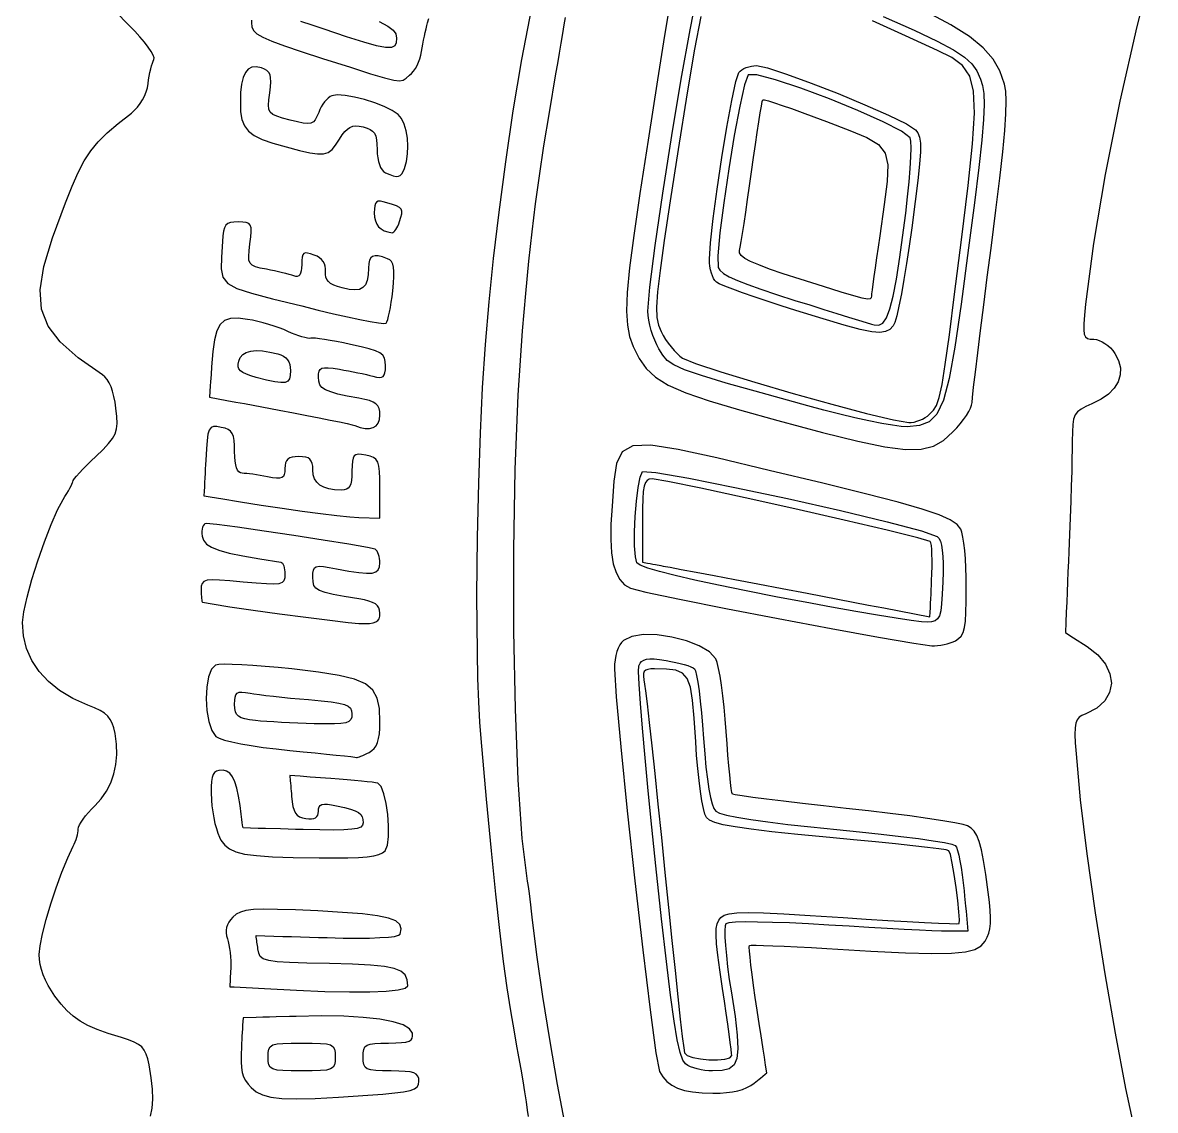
# Model space of a CAD drawing. Extents: x 0.3 to 13.7, y 0.1 to 13.4.
# Drawn here: x 0.256 to 2.509, y 5.711 to 7.874 of the extents above; entities that cross this region are included whole.
import ezdxf

# ---------------------------------------------------------------- set-up
doc = ezdxf.new("R2010")
doc.units = 0
doc.layers.get('0').update_dxf_attribs({"linetype": 'CONTINUOUS'})

msp = doc.modelspace()

# ---------------------------------------------------------------- linework, layer by layer
at = {"color": 0}
for points in [[(2.50939, 8.0115), (2.47276, 7.86664), (2.43907, 7.71799), (2.40978, 7.57194), (2.3865, 7.43506), (2.37076, 7.31392), (2.3686, 7.2921), (2.36735, 7.27539), (2.36708, 7.26313), (2.36806, 7.25456), (2.37039, 7.24914), (2.37424, 7.2461), (2.37978, 7.24474), (2.3871, 7.24447), (2.39219, 7.24388), (2.39768, 7.24224), (2.40338, 7.23964), (2.40913, 7.23617), (2.41476, 7.23199), (2.42008, 7.22721), (2.42492, 7.2219), (2.4291, 7.21625), (2.43642, 7.20187), (2.43978, 7.18761), (2.43935, 7.17356), (2.43511, 7.16004), (2.42731, 7.14725), (2.41601, 7.13547), (2.40132, 7.12494), (2.38331, 7.11594), (2.37093, 7.11057), (2.36149, 7.10563), (2.3546, 7.10032), (2.34983, 7.09386), (2.34685, 7.08556), (2.34517, 7.07454), (2.34446, 7.06011), (2.34424, 7.04156), (2.34403, 7.02653), (2.34358, 7.00624), (2.34293, 6.98139), (2.34212, 6.95307), (2.3411, 6.92215), (2.3399, 6.88938), (2.33865, 6.85579), (2.33729, 6.82221), (2.33643, 6.80203), (2.33561, 6.78196), (2.33475, 6.76183), (2.33393, 6.74164), (2.33306, 6.72151), (2.33225, 6.70133), (2.33137, 6.68126), (2.33057, 6.66108), (2.34131, 6.65414), (2.34674, 6.65067), (2.37358, 6.63331), (2.39507, 6.61649), (2.41021, 6.59814), (2.41917, 6.5791), (2.42188, 6.56011), (2.4184, 6.54189), (2.40875, 6.52522), (2.3929, 6.51085), (2.37088, 6.49951), (2.36344, 6.49631), (2.35775, 6.49257), (2.35368, 6.48763), (2.35101, 6.48074), (2.34967, 6.47131), (2.34944, 6.4585), (2.3501, 6.44168), (2.35157, 6.42008), (2.36008, 6.3284), (2.37315, 6.22076), (2.38971, 6.1034), (2.40869, 5.98242), (2.42919, 5.86393), (2.45014, 5.75418), (2.47054, 5.65913)], [(1.54351, 7.91163), (1.53282, 7.84885), (1.51882, 7.76025), (1.50022, 7.64057), (1.48394, 7.53467), (1.47179, 7.45101), (1.46343, 7.38629), (1.45865, 7.33718), (1.45725, 7.30029), (1.45899, 7.2724), (1.46354, 7.25017), (1.47081, 7.23019), (1.48242, 7.20617), (1.49642, 7.18608), (1.51497, 7.16878), (1.54047, 7.15315), (1.57525, 7.13786), (1.62164, 7.12185), (1.68186, 7.10385), (1.75831, 7.08268), (1.84722, 7.05897), (1.91726, 7.04161), (1.97146, 7.03049), (2.01264, 7.02522), (2.04378, 7.02576), (2.06787, 7.0319), (2.08789, 7.04335), (2.10667, 7.06), (2.10667, 7.06), (2.11426, 7.06803), (2.12136, 7.07633), (2.12782, 7.08464), (2.13346, 7.09272), (2.13813, 7.10042), (2.14165, 7.10736), (2.14393, 7.11339), (2.14481, 7.11838), (2.14561, 7.12836), (2.14789, 7.14899), (2.15142, 7.17899), (2.15603, 7.21712), (2.16162, 7.2621), (2.16803, 7.31272), (2.17507, 7.36768), (2.18261, 7.42567), (2.19228, 7.50131), (2.19997, 7.56472), (2.20578, 7.61714), (2.20975, 7.65956), (2.21197, 7.69308), (2.21257, 7.71892), (2.21164, 7.73813), (2.20921, 7.75168), (2.19997, 7.7781), (2.18647, 7.80186), (2.16699, 7.82417), (2.13971, 7.84646), (2.10271, 7.86996), (2.05419, 7.896)], [(1.96783, 7.8865), (2.02962, 7.85906), (2.07536, 7.83751), (2.10786, 7.82032), (2.12993, 7.80572), (2.14438, 7.79215), (2.15397, 7.7781), (2.16157, 7.76178), (2.16585, 7.74897), (2.16846, 7.73307), (2.16917, 7.71143), (2.16775, 7.68153), (2.16417, 7.64068), (2.1581, 7.58632), (2.14942, 7.51585), (2.13797, 7.42649), (2.1231, 7.31451), (2.11057, 7.229), (2.09924, 7.16644), (2.08772, 7.12315), (2.07482, 7.09543), (2.05935, 7.07997), (2.03999, 7.07281), (2.01557, 7.07053), (2.00369, 7.07107), (1.9866, 7.07324), (1.965, 7.07688), (1.93972, 7.08192), (1.91162, 7.08811), (1.88146, 7.09521), (1.8501, 7.10319), (1.81825, 7.11176), (1.81825, 7.11176), (1.72515, 7.13769), (1.65576, 7.15733), (1.60622, 7.17225), (1.57264, 7.18371), (1.55132, 7.19325), (1.53831, 7.20247), (1.52974, 7.21268), (1.52181, 7.22547), (1.51747, 7.2334), (1.5134, 7.2424), (1.50965, 7.25201), (1.50646, 7.2621), (1.50375, 7.27219), (1.50174, 7.28212), (1.50043, 7.2915), (1.5, 7.30003), (1.50385, 7.34831), (1.51443, 7.43083), (1.52963, 7.53526), (1.54758, 7.64979), (1.56629, 7.76204), (1.58382, 7.85992), (1.59819, 7.93147)], [(0.510092, 5.69906), (0.513564, 5.715), (0.514974, 5.73269), (0.514378, 5.75261), (0.511828, 5.77522), (0.507379, 5.80106), (0.504775, 5.81299), (0.501736, 5.8226), (0.497939, 5.83035), (0.492947, 5.83658), (0.486274, 5.84185), (0.477647, 5.8464), (0.466525, 5.85064), (0.452582, 5.85514), (0.426269, 5.86333), (0.404243, 5.87131), (0.385796, 5.87935), (0.370171, 5.88797), (0.356554, 5.89763), (0.344239, 5.90886), (0.332411, 5.9221), (0.320367, 5.93778), (0.313097, 5.9484), (0.306749, 5.9591), (0.301324, 5.96967), (0.296875, 5.98019), (0.293403, 5.99061), (0.290907, 6.00092), (0.289387, 6.0109), (0.2889, 6.02078), (0.290636, 6.03787), (0.295518, 6.06153), (0.302897, 6.0899), (0.312229, 6.1211), (0.322862, 6.15321), (0.334201, 6.18431), (0.345703, 6.21257), (0.356663, 6.236), (0.358669, 6.24013), (0.360568, 6.24463), (0.36225, 6.24929), (0.363715, 6.25396), (0.364963, 6.25846), (0.365886, 6.26269), (0.366482, 6.26665), (0.366644, 6.27001), (0.36735, 6.2736), (0.369303, 6.27826), (0.372342, 6.28369), (0.376411, 6.28976), (0.381347, 6.29622), (0.38699, 6.30306), (0.393175, 6.30985), (0.399849, 6.31651), (0.412543, 6.3304), (0.423122, 6.34571), (0.431478, 6.36219), (0.437662, 6.37989), (0.441624, 6.39865), (0.443306, 6.41835), (0.442708, 6.43896), (0.439779, 6.46035), (0.437338, 6.47136), (0.434353, 6.48053), (0.430447, 6.48817), (0.425293, 6.49474), (0.418565, 6.50049), (0.409939, 6.50586), (0.399143, 6.51107), (0.385742, 6.51654), (0.355794, 6.53), (0.32959, 6.54568), (0.307237, 6.56358), (0.288738, 6.58356), (0.274306, 6.60536), (0.263997, 6.62896), (0.257867, 6.65424), (0.256022, 6.68104), (0.258518, 6.70215), (0.265028, 6.73144), (0.274576, 6.76628), (0.286242, 6.80376), (0.299208, 6.84125), (0.312446, 6.87587), (0.325142, 6.90483), (0.336317, 6.92546), (0.340169, 6.93147), (0.343804, 6.93733), (0.34706, 6.94293), (0.349881, 6.94803), (0.352268, 6.95258), (0.354058, 6.95638), (0.355143, 6.95931), (0.355578, 6.96115), (0.3565, 6.96338), (0.359158, 6.96712), (0.363444, 6.97217), (0.369032, 6.97851), (0.375868, 6.98579), (0.383626, 6.99382), (0.392253, 7.00228), (0.401476, 7.01129), (0.416015, 7.02533), (0.427029, 7.03683), (0.434896, 7.04682), (0.44005, 7.05621), (0.442871, 7.06592), (0.443793, 7.0771), (0.443197, 7.0906), (0.441515, 7.10736), (0.439833, 7.11957), (0.437608, 7.13069), (0.43495, 7.14085), (0.431803, 7.14979), (0.428222, 7.15761), (0.424208, 7.16417), (0.419814, 7.16949), (0.415039, 7.1735), (0.366754, 7.20762), (0.330783, 7.23899), (0.306478, 7.27035), (0.293349, 7.3041), (0.290799, 7.34293), (0.298286, 7.38943), (0.315267, 7.44635), (0.341092, 7.51611), (0.354383, 7.5491), (0.36659, 7.57633), (0.378689, 7.59918), (0.391656, 7.61897), (0.406575, 7.63704), (0.424317, 7.65474), (0.44591, 7.67344), (0.472385, 7.69439), (0.478787, 7.69997), (0.484646, 7.70622), (0.489908, 7.71311), (0.494575, 7.72043), (0.498535, 7.72831), (0.501736, 7.73643), (0.504124, 7.74468), (0.505588, 7.75304), (0.506674, 7.76058), (0.507921, 7.76807), (0.509332, 7.77533), (0.510851, 7.78212), (0.512478, 7.78825), (0.514106, 7.79357), (0.515679, 7.79779), (0.517199, 7.80083), (0.517469, 7.80431), (0.515463, 7.80974), (0.511447, 7.81689), (0.505643, 7.82547), (0.498156, 7.83524), (0.489204, 7.84586), (0.479058, 7.85704), (0.467882, 7.86854), (0.440375, 7.89729)], [(1.26807, 7.90369), (1.24859, 7.80083), (1.23134, 7.69868), (1.21631, 7.59706), (1.20313, 7.49701), (1.19217, 7.40528), (1.18327, 7.31868), (1.17605, 7.23394), (1.17041, 7.14789), (1.16602, 7.0574), (1.16271, 6.95915), (1.16016, 6.85004), (1.15934, 6.79254), (1.15907, 6.73443), (1.15929, 6.67697), (1.15999, 6.62169), (1.16119, 6.56993), (1.16276, 6.52311), (1.16482, 6.48269), (1.16721, 6.45003), (1.17839, 6.32937), (1.18821, 6.22706), (1.19689, 6.14074), (1.20481, 6.06808), (1.21218, 6.00672), (1.21924, 5.95421), (1.22629, 5.90836), (1.23362, 5.86664), (1.23812, 5.84218), (1.24251, 5.81728), (1.2468, 5.79269), (1.25076, 5.76904), (1.25434, 5.74707), (1.25738, 5.7276), (1.25977, 5.7111), (1.26145, 5.69835)], [(0.711426, 7.87935), (0.7111, 7.87418), (0.711968, 7.8661), (0.715278, 7.85894), (0.722222, 7.85215), (0.733996, 7.84517), (0.751736, 7.83729), (0.776693, 7.82807), (0.80995, 7.81689), (0.852756, 7.80306), (0.90804, 7.78538), (0.948242, 7.77251), (0.976129, 7.76417), (0.994358, 7.7596), (1.00575, 7.7584), (1.01297, 7.75999), (1.01877, 7.76383), (1.02582, 7.76947), (1.02582, 7.76947), (1.02973, 7.77294), (1.03358, 7.7775), (1.03727, 7.78293), (1.04069, 7.78907), (1.04373, 7.79562), (1.04633, 7.80257), (1.04834, 7.80974), (1.04975, 7.81668), (1.05089, 7.82389), (1.05219, 7.83149), (1.05371, 7.83936), (1.05528, 7.84717), (1.05691, 7.85471), (1.05854, 7.86193), (1.06011, 7.86828), (1.06163, 7.87375), (1.06407, 7.88238)], [(0.965494, 7.87642), (0.982476, 7.8674), (0.993056, 7.85943), (0.998481, 7.85167), (1, 7.84364), (0.999295, 7.83431), (0.996257, 7.8279), (0.989529, 7.8246), (0.977919, 7.82471), (0.960015, 7.82824), (0.934517, 7.83535), (0.900174, 7.84631), (0.855578, 7.86106), (0.832086, 7.86893), (0.809571, 7.87625)], [(1.33735, 5.67204), (1.32026, 5.7621), (1.30452, 5.85151), (1.29069, 5.93701), (1.27941, 6.01535), (1.27116, 6.08328), (1.26986, 6.09506), (1.2685, 6.10704), (1.26704, 6.11914), (1.26557, 6.13069), (1.26411, 6.14165), (1.2627, 6.15153), (1.26145, 6.16), (1.26031, 6.16661), (1.24978, 6.25108), (1.2417, 6.368), (1.23622, 6.50857), (1.2334, 6.66407), (1.23329, 6.82574), (1.23595, 6.98508), (1.24154, 7.13303), (1.25011, 7.26113), (1.25678, 7.33535), (1.26307, 7.40001), (1.26942, 7.45839), (1.27626, 7.51383), (1.28396, 7.56967), (1.29308, 7.62913), (1.30393, 7.69553), (1.317, 7.77225), (1.32058, 7.79303), (1.32411, 7.81364), (1.32753, 7.83376), (1.33068, 7.85265), (1.3335, 7.86985), (1.33594, 7.88471)], [(1.60547, 7.88629), (1.59289, 7.82161), (1.57807, 7.73469), (1.56017, 7.62224), (1.54422, 7.51981), (1.53222, 7.44069), (1.52399, 7.38135), (1.51904, 7.33849), (1.51714, 7.30832), (1.5179, 7.28743), (1.52106, 7.2724), (1.52626, 7.2596), (1.53028, 7.25201), (1.535, 7.24414), (1.54025, 7.23649), (1.54596, 7.22911), (1.55186, 7.22217), (1.55778, 7.21604), (1.56353, 7.21083), (1.56901, 7.20676), (1.5944, 7.19624), (1.64492, 7.17953), (1.71235, 7.15896), (1.78863, 7.13683), (1.8655, 7.1154), (1.93494, 7.09706), (1.98872, 7.0841), (2.01867, 7.07883), (2.02387, 7.07894), (2.0294, 7.07981), (2.03515, 7.08122), (2.04085, 7.08322), (2.04644, 7.08561), (2.0516, 7.08849), (2.05632, 7.09174), (2.06028, 7.09526), (2.06028, 7.09526), (2.06787, 7.10325), (2.074, 7.11296), (2.07943, 7.12864), (2.08501, 7.1544), (2.09147, 7.1945), (2.09956, 7.25304), (2.11003, 7.33431), (2.12364, 7.44239), (2.13693, 7.55046), (2.14572, 7.63297), (2.14958, 7.69401), (2.14789, 7.73768), (2.14025, 7.7679), (2.12603, 7.7889), (2.10476, 7.80464), (2.07601, 7.81912), (2.01264, 7.84819), (1.94661, 7.87765)]]:
    msp.add_lwpolyline(points, dxfattribs=at)
for points in [[(1.01546, 7.58425), (1.01953, 7.59804), (1.02176, 7.61313), (1.02235, 7.62885), (1.02132, 7.64442), (1.01877, 7.65924), (1.01476, 7.67242), (1.00939, 7.68354), (1.00277, 7.69174), (0.991211, 7.69971), (0.975261, 7.70757), (0.956381, 7.7149), (0.936089, 7.72131), (0.915907, 7.72624), (0.897353, 7.72949), (0.881836, 7.73047), (0.870876, 7.72885), (0.867512, 7.72706), (0.863986, 7.72433), (0.860406, 7.72081), (0.856825, 7.71664), (0.853353, 7.71192), (0.850151, 7.70676), (0.847331, 7.70133), (0.844943, 7.69575), (0.841525, 7.68728), (0.838162, 7.68104), (0.83431, 7.67676), (0.829428, 7.67437), (0.822917, 7.67367), (0.81429, 7.67458), (0.802951, 7.67686), (0.788303, 7.6805), (0.773167, 7.6844), (0.761882, 7.68793), (0.753851, 7.69168), (0.748699, 7.69624), (0.745985, 7.70215), (0.745226, 7.71013), (0.745931, 7.72076), (0.747667, 7.73465), (0.749078, 7.74669), (0.749675, 7.75651), (0.749403, 7.76432), (0.748101, 7.77046), (0.745714, 7.77522), (0.742079, 7.77886), (0.737196, 7.78174), (0.730849, 7.78407), (0.720649, 7.78624), (0.711968, 7.78543), (0.704807, 7.78168), (0.699056, 7.77485), (0.694661, 7.76497), (0.691569, 7.75168), (0.689725, 7.73525), (0.689074, 7.71522), (0.689671, 7.69656), (0.692165, 7.68126), (0.697103, 7.66872), (0.705078, 7.65842), (0.716743, 7.64968), (0.732693, 7.64193), (0.753526, 7.6346), (0.779949, 7.62711), (0.806478, 7.62017), (0.82704, 7.6155), (0.842774, 7.61317), (0.85471, 7.61333), (0.863932, 7.61615), (0.871528, 7.62185), (0.878635, 7.63053), (0.886285, 7.64231), (0.891818, 7.65076), (0.897026, 7.65739), (0.902072, 7.66249), (0.907226, 7.66596), (0.912761, 7.66803), (0.918782, 7.66878), (0.925564, 7.66835), (0.933322, 7.66683), (0.941135, 7.66461), (0.947374, 7.66189), (0.952203, 7.65847), (0.955837, 7.65414), (0.958387, 7.64849), (0.960015, 7.64139), (0.960883, 7.6326), (0.9611, 7.62175), (0.961426, 7.61322), (0.962294, 7.60531), (0.963704, 7.59814), (0.965657, 7.59174), (0.968045, 7.58615), (0.970921, 7.58165), (0.974175, 7.57807), (0.977756, 7.57574), (0.986436, 7.57206), (0.993435, 7.56956), (0.999024, 7.56836), (1.00347, 7.56858), (1.00711, 7.57021), (1.01009, 7.57329), (1.0128, 7.57796), (1.01546, 7.58425)], [(1.79443, 7.30176), (1.76514, 7.31104), (1.73725, 7.32015), (1.71143, 7.32883), (1.68838, 7.33686), (1.66862, 7.34407), (1.65289, 7.3501), (1.64187, 7.35488), (1.63613, 7.35807), (1.63331, 7.36106), (1.63069, 7.36513), (1.62836, 7.37028), (1.62631, 7.37614), (1.62463, 7.38271), (1.62332, 7.38965), (1.6225, 7.39675), (1.62224, 7.40386), (1.62424, 7.43608), (1.62972, 7.4846), (1.63769, 7.54324), (1.64714, 7.60596), (1.65713, 7.66661), (1.66667, 7.71907), (1.67486, 7.75726), (1.68072, 7.77501), (1.68338, 7.77783), (1.68685, 7.78043), (1.69097, 7.78276), (1.69558, 7.78483), (1.70053, 7.78651), (1.70568, 7.78782), (1.71089, 7.78863), (1.71599, 7.7889), (1.73774, 7.78429), (1.77572, 7.77192), (1.82437, 7.75401), (1.8781, 7.73301), (1.93132, 7.71089), (1.97851, 7.69006), (2.01417, 7.67275), (2.03256, 7.66114), (2.03717, 7.65506), (2.04031, 7.64671), (2.04189, 7.63444), (2.04189, 7.61697), (2.04021, 7.59283), (2.03689, 7.56054), (2.03174, 7.51867), (2.02485, 7.46576), (2.01975, 7.42953), (2.01454, 7.39507), (2.00928, 7.36317), (2.00412, 7.33475), (1.99929, 7.31054), (1.9949, 7.29135), (1.99104, 7.27794), (1.98796, 7.27115), (1.98107, 7.26411), (1.97287, 7.2596), (1.96149, 7.25786), (1.94521, 7.25933), (1.92215, 7.26411), (1.89051, 7.27263), (1.84858, 7.28504), (1.79443, 7.30176)], [(2.00868, 7.46115), (2.01297, 7.49533), (2.0166, 7.52772), (2.01947, 7.55772), (2.02165, 7.58442), (2.02294, 7.60721), (2.02344, 7.62537), (2.023, 7.63824), (2.0216, 7.64512), (2.00461, 7.65826), (1.96783, 7.67719), (1.91769, 7.69949), (1.86094, 7.72244), (1.80414, 7.7436), (1.7539, 7.76036), (1.71674, 7.77018), (1.69933, 7.77046), (1.69222, 7.75087), (1.68261, 7.70806), (1.67176, 7.64968), (1.66075, 7.58317), (1.65087, 7.51611), (1.64324, 7.45611), (1.639, 7.41064), (1.63938, 7.38732), (1.64296, 7.38167), (1.65033, 7.37549), (1.66183, 7.36888), (1.67785, 7.36143), (1.69857, 7.35314), (1.72433, 7.34386), (1.75553, 7.3335), (1.79232, 7.32183), (1.822, 7.31267), (1.8501, 7.30393), (1.87603, 7.2959), (1.89908, 7.28868), (1.91868, 7.28267), (1.93414, 7.27783), (1.94476, 7.27453), (1.94997, 7.27289), (1.9591, 7.27214), (1.96718, 7.27669), (1.97444, 7.28728), (1.98128, 7.30485), (1.98785, 7.33018), (1.99442, 7.3641), (2.00131, 7.4075), (2.00868, 7.46115)], [(1.80263, 7.36399), (1.76915, 7.37483), (1.74192, 7.38417), (1.72043, 7.39219), (1.70426, 7.39919), (1.69288, 7.40533), (1.68571, 7.41086), (1.68235, 7.41618), (1.68229, 7.42128), (1.68365, 7.42763), (1.68565, 7.43913), (1.68826, 7.45497), (1.69125, 7.4745), (1.69467, 7.49729), (1.69829, 7.52246), (1.70215, 7.54953), (1.70606, 7.57781), (1.7099, 7.60579), (1.71365, 7.63206), (1.71718, 7.65603), (1.72043, 7.67703), (1.72331, 7.69467), (1.72564, 7.70822), (1.72743, 7.71707), (1.72857, 7.72076), (1.73178, 7.7206), (1.73964, 7.71858), (1.75162, 7.7149), (1.76719, 7.70969), (1.78581, 7.70324), (1.80701, 7.69553), (1.83024, 7.6869), (1.85499, 7.67751), (1.90153, 7.65989), (1.93544, 7.64578), (1.95833, 7.63189), (1.97168, 7.6149), (1.97711, 7.59153), (1.97607, 7.55843), (1.97021, 7.51243), (1.96099, 7.45003), (1.95774, 7.42751), (1.95469, 7.40619), (1.95193, 7.3865), (1.94954, 7.36908), (1.94754, 7.35428), (1.94601, 7.3425), (1.94504, 7.33447), (1.94467, 7.33057), (1.94428, 7.32687), (1.94217, 7.32471), (1.93679, 7.32433), (1.92643, 7.32622), (1.90944, 7.33078), (1.88428, 7.33832), (1.84918, 7.34928), (1.80263, 7.36399)], [(1.00581, 7.47857), (1.00852, 7.48747), (1.01009, 7.49419), (1.01031, 7.4994), (1.00884, 7.50342), (1.00543, 7.50672), (0.999729, 7.50965), (0.991536, 7.51258), (0.980578, 7.51606), (0.973361, 7.51807), (0.967665, 7.51899), (0.963271, 7.51882), (0.960069, 7.51731), (0.957844, 7.51443), (0.956489, 7.5101), (0.955783, 7.50396), (0.955567, 7.49615), (0.956054, 7.48753), (0.957682, 7.48004), (0.96034, 7.47358), (0.964139, 7.46815), (0.969075, 7.46382), (0.975151, 7.46039), (0.982422, 7.45796), (0.99094, 7.45643), (0.992567, 7.45676), (0.994467, 7.45796), (0.996419, 7.4599), (0.998426, 7.46263), (1.00043, 7.46593), (1.00239, 7.46972), (1.00418, 7.47401), (1.00581, 7.47857)], [(0.99235, 7.34076), (0.993924, 7.35628), (0.994738, 7.36908), (0.994738, 7.3795), (0.993978, 7.38769), (0.99235, 7.39404), (0.9898, 7.39887), (0.986274, 7.40229), (0.981771, 7.40462), (0.971789, 7.4081), (0.963596, 7.4101), (0.957086, 7.41054), (0.952094, 7.40924), (0.948514, 7.40619), (0.946072, 7.40147), (0.944715, 7.39481), (0.944282, 7.38613), (0.943576, 7.37229), (0.941569, 7.36128), (0.938043, 7.35292), (0.932889, 7.34711), (0.925836, 7.34369), (0.916775, 7.3425), (0.90549, 7.34358), (0.891818, 7.34657), (0.882488, 7.34933), (0.874783, 7.35226), (0.868761, 7.35547), (0.86415, 7.35906), (0.860949, 7.36307), (0.85905, 7.36774), (0.858236, 7.3731), (0.858507, 7.37929), (0.858724, 7.38476), (0.858018, 7.38992), (0.8565, 7.39458), (0.854113, 7.39899), (0.850857, 7.40289), (0.846789, 7.40636), (0.841851, 7.4094), (0.8361, 7.41194), (0.828722, 7.41461), (0.822971, 7.41601), (0.818576, 7.41624), (0.815375, 7.41499), (0.81326, 7.41217), (0.811957, 7.40767), (0.811307, 7.40126), (0.811089, 7.39285), (0.810872, 7.3859), (0.810221, 7.38026), (0.809028, 7.37576), (0.8074, 7.37244), (0.805176, 7.37028), (0.802463, 7.36919), (0.799154, 7.36931), (0.795247, 7.37033), (0.791233, 7.37181), (0.786025, 7.37332), (0.779785, 7.37506), (0.772732, 7.37685), (0.765082, 7.37864), (0.757053, 7.38043), (0.748915, 7.38217), (0.740886, 7.38374), (0.728461, 7.38618), (0.719185, 7.38867), (0.712565, 7.39171), (0.708387, 7.39578), (0.706164, 7.40158), (0.705675, 7.40961), (0.706435, 7.42036), (0.708225, 7.43435), (0.709907, 7.44797), (0.710775, 7.45844), (0.710504, 7.4661), (0.708931, 7.47146), (0.705783, 7.47487), (0.700846, 7.47678), (0.693956, 7.4776), (0.684787, 7.47781), (0.676161, 7.47754), (0.669325, 7.47651), (0.664117, 7.47444), (0.660211, 7.47114), (0.657443, 7.46619), (0.655599, 7.45936), (0.654351, 7.45036), (0.653592, 7.43892), (0.651693, 7.40776), (0.651204, 7.38476), (0.654568, 7.36811), (0.664063, 7.35568), (0.682129, 7.34565), (0.711046, 7.33604), (0.753256, 7.32503), (0.811089, 7.3106), (0.843642, 7.30251), (0.874186, 7.29531), (0.902235, 7.28901), (0.926921, 7.28381), (0.947646, 7.27983), (0.963704, 7.27718), (0.974447, 7.2761), (0.979113, 7.27658), (0.980632, 7.27914), (0.982314, 7.28375), (0.98405, 7.29021), (0.98584, 7.29824), (0.987631, 7.30757), (0.989367, 7.31793), (0.99094, 7.3291), (0.99235, 7.34076)], [(0.966689, 7.09321), (0.966308, 7.10075), (0.965007, 7.10693), (0.962565, 7.11199), (0.958768, 7.11615), (0.953342, 7.11951), (0.946072, 7.12235), (0.936686, 7.12483), (0.925022, 7.12717), (0.901476, 7.13151), (0.882921, 7.13553), (0.868815, 7.13954), (0.858507, 7.14372), (0.851508, 7.14849), (0.847222, 7.15403), (0.845053, 7.16075), (0.844456, 7.16883), (0.844726, 7.17563), (0.845757, 7.18078), (0.847874, 7.18446), (0.851454, 7.18674), (0.856717, 7.18782), (0.86404, 7.18778), (0.873699, 7.18668), (0.886122, 7.18479), (0.894965, 7.18321), (0.904243, 7.18153), (0.913629, 7.17974), (0.922906, 7.17785), (0.931694, 7.176), (0.939779, 7.1741), (0.946886, 7.17242), (0.9528, 7.17096), (0.959907, 7.16922), (0.965549, 7.16851), (0.969943, 7.16883), (0.973144, 7.17042), (0.975424, 7.17339), (0.976833, 7.17785), (0.977593, 7.18386), (0.977756, 7.19168), (0.977376, 7.20003), (0.975694, 7.20688), (0.972276, 7.21246), (0.966471, 7.21718), (0.957736, 7.22136), (0.945529, 7.22537), (0.929254, 7.22954), (0.908311, 7.23426), (0.894206, 7.23719), (0.880588, 7.2399), (0.867893, 7.24219), (0.856392, 7.24403), (0.846408, 7.24544), (0.838325, 7.24631), (0.832411, 7.24664), (0.828993, 7.24636), (0.826281, 7.24615), (0.822374, 7.24647), (0.817437, 7.24761), (0.811632, 7.24918), (0.805231, 7.25131), (0.798286, 7.2539), (0.791124, 7.25683), (0.783854, 7.26014), (0.775825, 7.26367), (0.766547, 7.26719), (0.756401, 7.27072), (0.745606, 7.27408), (0.734538, 7.27718), (0.723579, 7.28), (0.712999, 7.28233), (0.703125, 7.28407), (0.684462, 7.28629), (0.669542, 7.28569), (0.657878, 7.28174), (0.648926, 7.27371), (0.642361, 7.26124), (0.637587, 7.24343), (0.634224, 7.21978), (0.631728, 7.18967), (0.630751, 7.17458), (0.630262, 7.16699), (0.629775, 7.15944), (0.629232, 7.15192), (0.627767, 7.12929), (0.645128, 7.12608), (0.662489, 7.12283), (0.67985, 7.11962), (0.697211, 7.11638), (0.714572, 7.11317), (0.731933, 7.10986), (0.749294, 7.10672), (0.766656, 7.10346), (0.794814, 7.09819), (0.821451, 7.0931), (0.846083, 7.08826), (0.868001, 7.08382), (0.886664, 7.08003), (0.901367, 7.07688), (0.911621, 7.07449), (0.916667, 7.07303), (0.927735, 7.06917), (0.937554, 7.06722), (0.946126, 7.06706), (0.953288, 7.06879), (0.959039, 7.07226), (0.963217, 7.07747), (0.965767, 7.08453), (0.966689, 7.09321)], [(0.720703, 7.16862), (0.709744, 7.17176), (0.70101, 7.17492), (0.694336, 7.17811), (0.689507, 7.18153), (0.686415, 7.18539), (0.684896, 7.18972), (0.684787, 7.19488), (0.685872, 7.20079), (0.688965, 7.20828), (0.694011, 7.21408), (0.7009, 7.21832), (0.70969, 7.22092), (0.720378, 7.22194), (0.732964, 7.22131), (0.747504, 7.21907), (0.763889, 7.21522), (0.769857, 7.21326), (0.775011, 7.21061), (0.779297, 7.20751), (0.782769, 7.20367), (0.785482, 7.19928), (0.787381, 7.19422), (0.788519, 7.18847), (0.7889, 7.18207), (0.788465, 7.17258), (0.786893, 7.16558), (0.783583, 7.16086), (0.77794, 7.15847), (0.769368, 7.15815), (0.757379, 7.15978), (0.741319, 7.16336), (0.720703, 7.16862)], [(0.966689, 6.94874), (0.966525, 6.96712), (0.965929, 6.98139), (0.964626, 6.99219), (0.962349, 7.00006), (0.958876, 7.00558), (0.953993, 7.00933), (0.947428, 7.01188), (0.938911, 7.01383), (0.930447, 7.01525), (0.923936, 7.01557), (0.919054, 7.01476), (0.915582, 7.01232), (0.913249, 7.00803), (0.911893, 7.00179), (0.911296, 6.99311), (0.911133, 6.98182), (0.910861, 6.97179), (0.910157, 6.9636), (0.9088, 6.95708), (0.906739, 6.9521), (0.903917, 6.94846), (0.900228, 6.94613), (0.895508, 6.94488), (0.889811, 6.94439), (0.876411, 6.9451), (0.864854, 6.94694), (0.855143, 6.94997), (0.847276, 6.95432), (0.841146, 6.95996), (0.836806, 6.96685), (0.834201, 6.97504), (0.833333, 6.98454), (0.833062, 6.99169), (0.832086, 6.99756), (0.830296, 7.00217), (0.827636, 7.00569), (0.823947, 7.00825), (0.819119, 7.00993), (0.813043, 7.01085), (0.805556, 7.01112), (0.79834, 7.01085), (0.792372, 7.00993), (0.787597, 7.00836), (0.7838, 7.00597), (0.781033, 7.00282), (0.779189, 6.99869), (0.778103, 6.9936), (0.777778, 6.98753), (0.777507, 6.98068), (0.776585, 6.97542), (0.77474, 6.97157), (0.771756, 6.96924), (0.767307, 6.96804), (0.761231, 6.96804), (0.753201, 6.96903), (0.743056, 6.97086), (0.735786, 6.97228), (0.728353, 6.97358), (0.721083, 6.97472), (0.714031, 6.97575), (0.707519, 6.97661), (0.701714, 6.97726), (0.696832, 6.97765), (0.693033, 6.97781), (0.689453, 6.97846), (0.686307, 6.98042), (0.683703, 6.98372), (0.681532, 6.98839), (0.679904, 6.99447), (0.678711, 7.0019), (0.678006, 7.01069), (0.677789, 7.02094), (0.677572, 7.03342), (0.676812, 7.04335), (0.675293, 7.05126), (0.67296, 7.05724), (0.669487, 7.06174), (0.664768, 7.065), (0.658638, 7.06743), (0.650879, 7.06922), (0.642253, 7.07064), (0.635688, 7.07064), (0.630751, 7.06863), (0.627225, 7.06386), (0.624675, 7.05567), (0.622939, 7.04335), (0.621582, 7.02636), (0.620335, 7.00385), (0.619846, 6.99501), (0.619412, 6.98617), (0.618924, 6.97738), (0.61849, 6.96853), (0.618056, 6.95975), (0.617567, 6.9509), (0.617133, 6.94206), (0.616644, 6.93326), (0.620822, 6.93257), (0.625, 6.93181), (0.633356, 6.93039), (0.637478, 6.92964), (0.645833, 6.92817), (0.650011, 6.92746), (0.689453, 6.9209), (0.730632, 6.91439), (0.771972, 6.90826), (0.811903, 6.90267), (0.848742, 6.89785), (0.880968, 6.89399), (0.906901, 6.89139), (0.925022, 6.89019), (0.966689, 6.88883), (0.966689, 6.94874)], [(2.11182, 6.64486), (2.11811, 6.64893), (2.1231, 6.65408), (2.12685, 6.66118), (2.12961, 6.67085), (2.13146, 6.68397), (2.1326, 6.70122), (2.13319, 6.72331), (2.13336, 6.75108), (2.13308, 6.77061), (2.13249, 6.78956), (2.13146, 6.80757), (2.1301, 6.82411), (2.12847, 6.83876), (2.12663, 6.85101), (2.12457, 6.8604), (2.12235, 6.86649), (2.1149, 6.87608), (2.10151, 6.88536), (2.07937, 6.89535), (2.04574, 6.90674), (1.99783, 6.92042), (1.93289, 6.93722), (1.84814, 6.95801), (1.74083, 6.98361), (1.63683, 7.00831), (1.5599, 7.02533), (1.50575, 7.03369), (1.47017, 7.03256), (1.44889, 7.02078), (1.43767, 6.99756), (1.43229, 6.96186), (1.4285, 6.91271), (1.42637, 6.87679), (1.426, 6.84586), (1.42751, 6.81972), (1.43093, 6.79796), (1.43642, 6.78033), (1.4439, 6.7665), (1.45356, 6.75613), (1.46539, 6.74897), (1.49576, 6.74149), (1.56288, 6.72738), (1.65468, 6.70915), (1.75922, 6.68896), (1.86447, 6.66911), (1.95844, 6.65192), (2.02914, 6.63965), (2.06461, 6.6346), (2.07021, 6.6346), (2.07628, 6.63504), (2.08268, 6.63585), (2.08908, 6.6371), (2.09543, 6.63867), (2.10146, 6.64046), (2.10699, 6.64258), (2.11182, 6.64486)], [(1.75792, 6.73172), (1.69526, 6.74393), (1.64031, 6.75515), (1.59321, 6.76525), (1.55399, 6.77425), (1.52279, 6.78228), (1.49968, 6.78911), (1.48481, 6.79482), (1.47819, 6.79937), (1.47493, 6.81174), (1.47336, 6.83328), (1.47331, 6.86106), (1.47456, 6.89171), (1.47694, 6.92225), (1.48025, 6.94949), (1.48432, 6.97026), (1.48893, 6.98139), (1.51594, 6.9796), (1.58149, 6.9681), (1.6729, 6.94976), (1.7775, 6.92736), (1.88271, 6.9036), (1.97586, 6.88129), (2.04432, 6.86333), (2.07547, 6.85232), (2.07889, 6.84847), (2.08171, 6.84256), (2.08393, 6.83475), (2.08556, 6.82471), (2.08664, 6.81256), (2.08718, 6.79812), (2.08712, 6.78136), (2.08653, 6.7621), (2.08544, 6.73714), (2.08415, 6.71804), (2.08242, 6.70404), (2.07986, 6.69428), (2.07622, 6.68799), (2.07118, 6.68435), (2.0644, 6.68257), (2.05556, 6.68175), (2.04449, 6.68246), (2.02349, 6.68511), (1.99382, 6.68967), (1.95665, 6.69575), (1.91331, 6.70318), (1.8649, 6.71175), (1.81272, 6.7214), (1.75792, 6.73172)], [(2.06168, 6.84196), (2.03689, 6.84944), (1.97586, 6.86453), (1.8904, 6.8846), (1.79232, 6.90696), (1.69325, 6.92899), (1.60508, 6.94797), (1.53956, 6.96137), (1.50836, 6.96653), (1.50265, 6.96593), (1.49821, 6.96371), (1.49479, 6.95931), (1.49229, 6.9521), (1.49061, 6.94146), (1.48958, 6.92697), (1.48904, 6.90793), (1.48887, 6.88385), (1.48887, 6.80106), (1.49929, 6.7991), (1.5045, 6.79818), (1.50971, 6.79719), (1.51492, 6.79622), (1.52533, 6.79432), (1.53054, 6.79335), (1.54389, 6.7909), (1.56603, 6.78674), (1.59571, 6.78114), (1.63178, 6.77425), (1.67312, 6.76644), (1.71847, 6.75782), (1.76671, 6.74864), (1.81668, 6.7391), (1.84722, 6.73318), (1.87776, 6.72738), (1.90831, 6.72157), (1.93892, 6.71576), (1.96946, 6.7099), (2, 6.7041), (2.03054, 6.69824), (2.06108, 6.69243), (2.06153, 6.70133), (2.06196, 6.71039), (2.06233, 6.71929), (2.06278, 6.72831), (2.06321, 6.73731), (2.06358, 6.74625), (2.06401, 6.75515), (2.0644, 6.76421), (2.06494, 6.77875), (2.06521, 6.79254), (2.06521, 6.80528), (2.065, 6.81668), (2.06451, 6.82633), (2.06381, 6.83404), (2.06282, 6.83936), (2.06168, 6.84196)], [(0.966689, 6.69954), (0.9662, 6.70524), (0.964626, 6.71018), (0.961806, 6.71442), (0.957682, 6.71799), (0.952094, 6.72103), (0.944879, 6.72368), (0.935872, 6.72592), (0.925022, 6.72792), (0.895942, 6.73269), (0.873807, 6.73682), (0.857585, 6.74061), (0.846408, 6.74463), (0.839301, 6.74918), (0.83534, 6.75483), (0.833713, 6.76193), (0.833333, 6.77094), (0.83355, 6.77914), (0.834418, 6.78521), (0.836481, 6.78944), (0.840169, 6.79194), (0.845975, 6.79286), (0.854329, 6.79237), (0.865668, 6.79069), (0.880533, 6.78792), (0.905219, 6.78336), (0.924858, 6.78039), (0.939942, 6.77903), (0.95101, 6.77935), (0.958712, 6.78153), (0.963488, 6.78554), (0.965983, 6.79144), (0.966689, 6.79937), (0.966471, 6.80376), (0.965929, 6.80817), (0.965115, 6.81233), (0.963976, 6.81625), (0.962674, 6.81972), (0.9611, 6.82264), (0.959418, 6.82497), (0.957574, 6.82656), (0.941786, 6.83024), (0.905057, 6.83675), (0.854167, 6.84506), (0.795736, 6.85411), (0.73649, 6.86296), (0.68316, 6.8705), (0.642415, 6.87582), (0.620931, 6.87782), (0.618707, 6.87722), (0.616808, 6.87582), (0.615181, 6.87354), (0.613932, 6.87044), (0.613064, 6.86675), (0.612631, 6.86253), (0.612631, 6.85781), (0.613118, 6.85281), (0.615776, 6.84446), (0.621744, 6.83713), (0.631728, 6.83062), (0.646593, 6.8246), (0.666992, 6.81901), (0.693793, 6.81337), (0.727647, 6.80751), (0.769422, 6.80122), (0.771104, 6.80051), (0.772678, 6.79893), (0.774089, 6.7966), (0.775336, 6.79357), (0.776367, 6.78999), (0.777126, 6.78592), (0.777615, 6.78153), (0.777778, 6.77686), (0.777453, 6.76953), (0.775933, 6.76406), (0.772407, 6.76031), (0.76595, 6.75803), (0.755751, 6.75722), (0.741049, 6.75765), (0.720865, 6.75911), (0.694444, 6.7615), (0.667914, 6.76383), (0.647678, 6.76535), (0.632975, 6.76574), (0.622831, 6.76492), (0.616428, 6.76264), (0.612901, 6.75879), (0.611436, 6.75325), (0.611111, 6.74576), (0.611165, 6.74104), (0.611328, 6.7366), (0.6116, 6.73253), (0.611925, 6.72894), (0.612358, 6.72597), (0.612793, 6.72364), (0.613336, 6.72211), (0.613878, 6.72151), (0.632813, 6.71789), (0.66824, 6.71229), (0.714735, 6.70562), (0.766928, 6.69835), (0.819444, 6.69135), (0.866863, 6.68539), (0.903863, 6.68104), (0.925022, 6.67919), (0.936686, 6.67904), (0.946018, 6.67931), (0.953288, 6.68039), (0.958712, 6.68218), (0.962565, 6.6849), (0.965007, 6.68858), (0.966308, 6.69347), (0.966689, 6.69954)], [(1.71149, 5.76476), (1.72092, 5.7724), (1.72401, 5.77485), (1.73346, 5.78256), (1.7366, 5.78504), (1.73415, 5.80067), (1.73178, 5.81635), (1.72933, 5.83197), (1.72456, 5.86322), (1.72211, 5.87885), (1.71733, 5.9101), (1.71354, 5.93528), (1.71012, 5.95888), (1.70719, 5.98047), (1.70481, 5.99935), (1.70301, 6.01514), (1.70188, 6.02729), (1.70144, 6.03521), (1.70182, 6.03842), (1.70563, 6.0389), (1.71511, 6.03901), (1.7296, 6.03868), (1.74854, 6.03808), (1.77121, 6.03711), (1.79704, 6.03581), (1.82536, 6.03435), (1.85558, 6.03261), (1.94308, 6.02746), (2.0121, 6.02408), (2.06489, 6.02263), (2.104, 6.02306), (2.13172, 6.02572), (2.1505, 6.03054), (2.16276, 6.03771), (2.1709, 6.04725), (2.17503, 6.05474), (2.17817, 6.06278), (2.18028, 6.07167), (2.18143, 6.08197), (2.18164, 6.09397), (2.18093, 6.10813), (2.17931, 6.12483), (2.17681, 6.14447), (2.17188, 6.17969), (2.16743, 6.20751), (2.16325, 6.22911), (2.15907, 6.24528), (2.15451, 6.25717), (2.14925, 6.26574), (2.14301, 6.27186), (2.13553, 6.27658), (2.12701, 6.27924), (2.11035, 6.28267), (2.08649, 6.28668), (2.05638, 6.29124), (2.02111, 6.29611), (1.98167, 6.30117), (1.93892, 6.30632), (1.89399, 6.31131), (1.84933, 6.31629), (1.80757, 6.32107), (1.76947, 6.32557), (1.73611, 6.32964), (1.70839, 6.33317), (1.68713, 6.3361), (1.67339, 6.33826), (1.66803, 6.33957), (1.66699, 6.34289), (1.66575, 6.35064), (1.66428, 6.36247), (1.66265, 6.37782), (1.66097, 6.39611), (1.65918, 6.41694), (1.65744, 6.43972), (1.65576, 6.46397), (1.65386, 6.48867), (1.65158, 6.51258), (1.64903, 6.53521), (1.64626, 6.55604), (1.64333, 6.57433), (1.6404, 6.58957), (1.63753, 6.60113), (1.63476, 6.60846), (1.62229, 6.6224), (1.602, 6.6346), (1.57639, 6.64458), (1.54775, 6.65207), (1.51856, 6.65631), (1.4911, 6.6569), (1.46783, 6.65343), (1.45111, 6.6454), (1.44732, 6.6415), (1.4439, 6.63633), (1.44086, 6.63015), (1.43826, 6.6231), (1.43619, 6.61535), (1.43463, 6.60688), (1.43365, 6.59804), (1.43332, 6.58886), (1.43674, 6.53293), (1.44575, 6.43375), (1.45871, 6.30664), (1.4739, 6.16694), (1.48958, 6.02989), (1.50412, 5.91081), (1.51568, 5.82514), (1.52268, 5.78803), (1.52957, 5.77713), (1.53776, 5.7679), (1.54753, 5.76053), (1.55908, 5.75461), (1.57281, 5.75032), (1.58886, 5.74729), (1.60764, 5.7455), (1.62935, 5.74474), (1.64339, 5.74501), (1.65625, 5.74588), (1.66797, 5.74735), (1.67865, 5.74951), (1.68826, 5.75222), (1.69694, 5.75569), (1.70464, 5.75993), (1.71149, 5.76476)], [(1.57471, 5.80279), (1.56922, 5.81028), (1.56381, 5.82568), (1.55811, 5.85097), (1.55192, 5.88818), (1.54486, 5.93935), (1.53674, 6.00651), (1.52707, 6.09169), (1.51568, 6.19683), (1.50765, 6.2736), (1.50049, 6.34586), (1.49419, 6.41211), (1.48904, 6.47065), (1.48514, 6.51986), (1.48253, 6.55806), (1.48144, 6.58365), (1.48204, 6.59506), (1.48438, 6.59993), (1.48747, 6.60368), (1.4916, 6.60633), (1.4969, 6.60796), (1.50379, 6.60867), (1.51243, 6.60846), (1.52311, 6.60732), (1.53614, 6.60542), (1.54579, 6.60368), (1.55518, 6.60172), (1.56407, 6.59967), (1.57215, 6.59744), (1.57932, 6.59526), (1.58524, 6.5931), (1.58968, 6.59104), (1.5925, 6.58908), (1.59457, 6.58475), (1.59679, 6.57553), (1.59918, 6.56201), (1.60161, 6.54482), (1.60406, 6.52447), (1.60644, 6.50157), (1.60867, 6.47667), (1.61062, 6.45036), (1.61296, 6.41997), (1.61546, 6.3929), (1.61822, 6.36947), (1.62115, 6.34944), (1.62429, 6.33301), (1.62761, 6.32015), (1.63113, 6.31099), (1.63476, 6.3055), (1.64199, 6.30181), (1.65614, 6.29785), (1.67708, 6.29357), (1.70454, 6.28911), (1.73828, 6.2844), (1.77821, 6.27946), (1.82406, 6.27447), (1.8756, 6.26932), (1.92111, 6.26476), (1.96397, 6.26014), (2.00325, 6.25553), (2.03792, 6.25108), (2.06706, 6.2469), (2.08963, 6.24317), (2.10476, 6.24001), (2.11139, 6.23753), (2.11361, 6.23378), (2.11594, 6.22721), (2.11837, 6.21804), (2.12076, 6.20671), (2.12315, 6.19358), (2.12537, 6.17899), (2.12733, 6.16336), (2.12907, 6.14697), (2.12999, 6.13693), (2.13183, 6.11681), (2.13282, 6.10682), (2.1365, 6.06668), (2.09597, 6.06668), (2.08388, 6.06694), (2.06483, 6.06765), (2.03993, 6.06879), (2.00999, 6.07032), (1.97613, 6.07215), (1.93918, 6.07428), (1.90022, 6.07661), (1.86014, 6.0791), (1.81961, 6.08149), (1.7819, 6.08328), (1.74778, 6.08447), (1.71793, 6.08518), (1.69308, 6.08524), (1.67383, 6.08475), (1.66097, 6.08356), (1.65511, 6.08182), (1.65354, 6.07731), (1.65283, 6.06819), (1.65306, 6.05512), (1.65408, 6.03836), (1.65593, 6.01844), (1.65853, 5.99582), (1.66183, 5.97097), (1.6659, 5.94439), (1.67318, 5.89697), (1.67763, 5.86035), (1.67904, 5.83296), (1.67703, 5.81353), (1.67128, 5.80078), (1.66151, 5.79329), (1.64735, 5.78976), (1.62853, 5.7889), (1.62104, 5.78917), (1.61333, 5.78999), (1.60563, 5.79129), (1.59814, 5.79297), (1.59104, 5.79503), (1.58464, 5.79736), (1.5791, 5.80003), (1.57471, 5.80279)], [(0.94515, 6.42264), (0.950792, 6.42622), (0.955404, 6.4305), (0.959147, 6.43587), (0.962022, 6.44233), (0.964193, 6.45014), (0.965603, 6.45947), (0.966417, 6.47065), (0.966689, 6.48372), (0.965603, 6.50976), (0.961481, 6.53033), (0.9528, 6.54639), (0.938206, 6.55875), (0.916233, 6.56825), (0.885471, 6.5759), (0.844456, 6.58236), (0.791721, 6.5886), (0.764378, 6.59136), (0.738226, 6.59369), (0.713758, 6.59554), (0.691732, 6.5969), (0.672689, 6.59765), (0.657281, 6.59788), (0.646158, 6.59744), (0.639865, 6.59636), (0.631565, 6.58832), (0.625706, 6.57303), (0.622233, 6.55263), (0.621149, 6.52957), (0.622504, 6.50592), (0.626139, 6.48394), (0.632215, 6.46593), (0.640571, 6.45415), (0.646918, 6.45068), (0.657497, 6.4471), (0.671929, 6.44342), (0.689833, 6.43972), (0.710775, 6.43614), (0.734375, 6.43267), (0.760146, 6.42947), (0.787815, 6.42649), (0.813747, 6.42404), (0.838108, 6.42165), (0.860351, 6.41938), (0.879829, 6.41737), (0.896158, 6.41564), (0.908637, 6.41422), (0.916829, 6.41325), (0.920193, 6.4126), (0.921332, 6.41254), (0.923232, 6.41297), (0.925836, 6.41374), (0.928982, 6.41499), (0.932563, 6.41644), (0.936578, 6.41829), (0.94081, 6.42036), (0.94515, 6.42264)], [(1.66678, 5.81939), (1.66644, 5.82368), (1.66536, 5.83257), (1.66368, 5.8456), (1.6614, 5.86219), (1.65864, 5.88178), (1.65543, 5.90386), (1.65196, 5.9279), (1.64822, 5.95324), (1.64285, 5.9899), (1.639, 6.01915), (1.63656, 6.04199), (1.63553, 6.0594), (1.6359, 6.07226), (1.63769, 6.08176), (1.64085, 6.08871), (1.64529, 6.09418), (1.65164, 6.09853), (1.66168, 6.10161), (1.67692, 6.10346), (1.69906, 6.10411), (1.72965, 6.10346), (1.77035, 6.10161), (1.82269, 6.09847), (1.88835, 6.09413), (1.93408, 6.0911), (1.97689, 6.08838), (2.01579, 6.08604), (2.04986, 6.08415), (2.07818, 6.08274), (2.09978, 6.08192), (2.11372, 6.08165), (2.11903, 6.08197), (2.11968, 6.08931), (2.11865, 6.10574), (2.11626, 6.12831), (2.1129, 6.15392), (2.1091, 6.17974), (2.10519, 6.20247), (2.10161, 6.21924), (2.09885, 6.22711), (2.09315, 6.22851), (2.07867, 6.23068), (2.05638, 6.23351), (2.02724, 6.23682), (1.99224, 6.24061), (1.95236, 6.24468), (1.90858, 6.24897), (1.86182, 6.25342), (1.79833, 6.25944), (1.74658, 6.26481), (1.70529, 6.26964), (1.67333, 6.27425), (1.64963, 6.27869), (1.63297, 6.28321), (1.62224, 6.28797), (1.61621, 6.29318), (1.61339, 6.29958), (1.6104, 6.31071), (1.60742, 6.32601), (1.60444, 6.34483), (1.60167, 6.36669), (1.59907, 6.39085), (1.59679, 6.41661), (1.59494, 6.44358), (1.59196, 6.491), (1.58876, 6.52669), (1.58442, 6.55246), (1.57801, 6.56982), (1.56858, 6.5804), (1.55524, 6.58604), (1.53706, 6.58826), (1.51303, 6.58876), (1.50553, 6.5886), (1.49978, 6.58778), (1.49556, 6.58615), (1.49278, 6.5835), (1.49126, 6.57958), (1.49089, 6.57422), (1.4916, 6.56722), (1.49311, 6.55838), (1.49501, 6.54519), (1.49815, 6.51932), (1.50239, 6.48226), (1.50749, 6.4356), (1.5134, 6.38075), (1.51981, 6.3195), (1.52664, 6.25315), (1.53375, 6.18338), (1.54075, 6.11388), (1.54753, 6.0485), (1.55382, 5.98872), (1.55946, 5.93604), (1.56435, 5.89176), (1.56831, 5.85758), (1.57113, 5.83485), (1.57269, 5.82503), (1.57807, 5.81993), (1.58936, 5.81586), (1.60449, 5.81293), (1.62142, 5.81125), (1.63813, 5.81099), (1.65267, 5.81212), (1.66287, 5.81494), (1.66678, 5.81939)], [(0.719456, 6.48589), (0.707303, 6.48736), (0.697754, 6.48915), (0.690429, 6.49143), (0.685112, 6.49442), (0.681478, 6.49837), (0.679254, 6.50353), (0.678114, 6.5101), (0.677789, 6.51824), (0.678006, 6.52642), (0.678765, 6.53276), (0.680393, 6.53738), (0.682997, 6.54042), (0.686903, 6.5421), (0.692275, 6.54258), (0.699328, 6.54194), (0.708333, 6.54042), (0.716254, 6.53917), (0.726997, 6.53765), (0.740126, 6.53603), (0.755208, 6.53429), (0.771701, 6.5325), (0.789171, 6.53076), (0.807075, 6.52908), (0.824978, 6.5275), (0.850206, 6.52528), (0.870063, 6.52306), (0.8852, 6.52067), (0.896158, 6.51785), (0.903646, 6.51454), (0.908203, 6.51047), (0.910482, 6.50537), (0.911133, 6.49908), (0.910644, 6.49274), (0.908854, 6.48779), (0.905057, 6.4841), (0.898762, 6.48161), (0.889324, 6.48004), (0.876139, 6.47933), (0.858615, 6.47922), (0.8361, 6.47965), (0.820204, 6.48014), (0.803711, 6.48074), (0.78711, 6.48139), (0.770887, 6.48226), (0.755533, 6.48313), (0.741536, 6.48406), (0.729329, 6.48492), (0.719456, 6.48589)], [(0.976942, 6.22678), (0.981608, 6.23779), (0.983942, 6.25504), (0.984158, 6.27621), (0.982476, 6.29904), (0.979221, 6.32124), (0.97461, 6.3405), (0.968913, 6.3546), (0.962349, 6.36117), (0.958171, 6.36203), (0.951118, 6.36307), (0.941515, 6.36421), (0.929796, 6.3655), (0.916233, 6.36681), (0.901313, 6.36817), (0.885363, 6.36947), (0.868815, 6.37071), (0.858669, 6.37147), (0.848525, 6.37218), (0.838379, 6.37294), (0.828233, 6.37364), (0.807943, 6.37517), (0.797743, 6.37587), (0.787597, 6.37663), (0.788465, 6.36626), (0.7889, 6.36122), (0.789333, 6.35607), (0.789768, 6.35097), (0.790201, 6.34581), (0.790582, 6.34065), (0.791015, 6.33556), (0.79221, 6.32428), (0.793838, 6.31511), (0.795953, 6.30772), (0.798774, 6.30197), (0.802408, 6.29764), (0.806967, 6.29449), (0.812608, 6.29232), (0.819444, 6.2909), (0.825467, 6.29031), (0.830621, 6.29042), (0.834961, 6.29118), (0.838433, 6.29264), (0.841092, 6.29482), (0.84299, 6.29769), (0.844075, 6.30132), (0.844456, 6.30567), (0.844781, 6.31065), (0.845975, 6.31451), (0.848144, 6.31722), (0.851508, 6.31885), (0.856282, 6.31961), (0.862576, 6.31933), (0.870606, 6.31819), (0.880533, 6.31625), (0.896158, 6.31278), (0.908365, 6.30951), (0.917643, 6.30637), (0.924371, 6.303), (0.928874, 6.2991), (0.931586, 6.29454), (0.932943, 6.28907), (0.933322, 6.28233), (0.932292, 6.27772), (0.928657, 6.27414), (0.921712, 6.27149), (0.910861, 6.26958), (0.89529, 6.2685), (0.874457, 6.26812), (0.847547, 6.26833), (0.813911, 6.26904), (0.798936, 6.26947), (0.784017, 6.26986), (0.769097, 6.27024), (0.739258, 6.27106), (0.724283, 6.27138), (0.709364, 6.27186), (0.694444, 6.27225), (0.693685, 6.27772), (0.692979, 6.28336), (0.692219, 6.2889), (0.691461, 6.29449), (0.690756, 6.30003), (0.689996, 6.3055), (0.689236, 6.31114), (0.688476, 6.31668), (0.685493, 6.33578), (0.682075, 6.35161), (0.67806, 6.36436), (0.673449, 6.37414), (0.668024, 6.38108), (0.661838, 6.38536), (0.654676, 6.38721), (0.646539, 6.38667), (0.64171, 6.38514), (0.637858, 6.38243), (0.634928, 6.37842), (0.632813, 6.37261), (0.631565, 6.36496), (0.630968, 6.35508), (0.631076, 6.34278), (0.631728, 6.32775), (0.632704, 6.31608), (0.634224, 6.30425), (0.636231, 6.29258), (0.638618, 6.28142), (0.641331, 6.27106), (0.64426, 6.26178), (0.647353, 6.25396), (0.650553, 6.24799), (0.657986, 6.23828), (0.667264, 6.23058), (0.679904, 6.22472), (0.697428, 6.22032), (0.721246, 6.21724), (0.752929, 6.21511), (0.794, 6.21376), (0.845865, 6.21278), (0.87679, 6.21257), (0.902724, 6.21278), (0.9241, 6.21349), (0.941297, 6.21485), (0.954753, 6.21679), (0.964899, 6.2194), (0.972168, 6.22271), (0.976942, 6.22678)], [(1.02203, 5.95828), (1.02083, 5.97038), (1.01676, 5.97993), (1.00868, 5.98719), (0.995389, 5.99268), (0.97564, 5.99658), (0.948351, 5.99929), (0.912272, 6.00108), (0.866211, 6.00244), (0.821181, 6.00353), (0.78711, 6.00472), (0.762369, 6.00629), (0.745443, 6.00863), (0.734754, 6.01199), (0.728678, 6.01676), (0.72564, 6.02333), (0.724067, 6.0319), (0.723579, 6.03515), (0.723144, 6.03847), (0.722657, 6.04178), (0.722168, 6.04503), (0.721733, 6.04833), (0.721246, 6.0516), (0.720811, 6.0549), (0.720324, 6.05821), (0.738064, 6.05767), (0.755751, 6.05718), (0.773438, 6.05664), (0.791178, 6.0561), (0.808865, 6.05567), (0.826606, 6.05512), (0.844293, 6.05464), (0.861979, 6.0541), (0.8935, 6.05339), (0.921604, 6.05317), (0.946181, 6.05339), (0.966906, 6.0541), (0.983561, 6.05518), (0.995985, 6.05669), (1.00396, 6.05875), (1.00722, 6.06114), (1.00901, 6.07172), (1.00624, 6.0804), (0.998101, 6.08751), (0.983615, 6.09315), (0.961806, 6.09771), (0.931803, 6.1014), (0.892632, 6.10444), (0.843425, 6.10715), (0.798503, 6.10921), (0.763021, 6.1104), (0.735732, 6.11068), (0.715224, 6.10992), (0.700142, 6.10807), (0.689182, 6.10504), (0.681044, 6.10064), (0.674263, 6.09483), (0.66965, 6.08985), (0.666015, 6.08479), (0.663303, 6.07964), (0.661512, 6.07438), (0.66059, 6.06901), (0.66059, 6.06347), (0.661458, 6.05767), (0.663249, 6.05165), (0.664876, 6.04611), (0.666396, 6.03956), (0.667643, 6.03222), (0.668728, 6.02436), (0.669487, 6.01611), (0.669976, 6.00792), (0.670139, 5.99983), (0.669976, 5.99219), (0.669814, 5.98774), (0.668294, 5.95654), (0.676921, 5.95611), (0.736925, 5.95269), (0.800618, 5.94938), (0.857096, 5.94726), (0.905925, 5.94635), (0.946724, 5.9465), (0.979167, 5.94781), (1.00277, 5.95014), (1.0172, 5.95367), (1.02203, 5.95828)], [(0.942762, 5.74056), (0.972657, 5.74283), (0.996149, 5.74507), (1.014, 5.7474), (1.02696, 5.75011), (1.0357, 5.75331), (1.04107, 5.75732), (1.04373, 5.76226), (1.04443, 5.76833), (1.04395, 5.77419), (1.04232, 5.77886), (1.03917, 5.78239), (1.03418, 5.7851), (1.02696, 5.78694), (1.01725, 5.78814), (1.00467, 5.78868), (0.988878, 5.7889), (0.971625, 5.78907), (0.958333, 5.78961), (0.948514, 5.79085), (0.941678, 5.79308), (0.937229, 5.7965), (0.934733, 5.80143), (0.933594, 5.80806), (0.933322, 5.81668), (0.933594, 5.82519), (0.934679, 5.83182), (0.937067, 5.83669), (0.941189, 5.84017), (0.947483, 5.84244), (0.956489, 5.84369), (0.968533, 5.84429), (0.984158, 5.84446), (0.998426, 5.84462), (1.00977, 5.84521), (1.01845, 5.84636), (1.02468, 5.8481), (1.02886, 5.85058), (1.03114, 5.854), (1.03185, 5.85835), (1.03125, 5.86376), (1.02566, 5.87261), (1.0128, 5.88037), (0.992947, 5.88672), (0.966471, 5.89171), (0.933594, 5.8954), (0.894694, 5.89763), (0.850097, 5.89839), (0.800022, 5.89751), (0.786783, 5.89719), (0.760417, 5.89638), (0.747233, 5.896), (0.73405, 5.89561), (0.720811, 5.89518), (0.694444, 5.89447), (0.694011, 5.88726), (0.693631, 5.88004), (0.693197, 5.87278), (0.692762, 5.86556), (0.692383, 5.85835), (0.691081, 5.83669), (0.690429, 5.82069), (0.690429, 5.80713), (0.691243, 5.79563), (0.692979, 5.78586), (0.695692, 5.77746), (0.699436, 5.76992), (0.704372, 5.76292), (0.710558, 5.75613), (0.720757, 5.74761), (0.733399, 5.74126), (0.749892, 5.73682), (0.77181, 5.73426), (0.800564, 5.73346), (0.837619, 5.73426), (0.884549, 5.73665), (0.942762, 5.74056)], [(0.744467, 5.81668), (0.744683, 5.82553), (0.745876, 5.83225), (0.748753, 5.83713), (0.753907, 5.84056), (0.762044, 5.84267), (0.773817, 5.84386), (0.789931, 5.84429), (0.811089, 5.84446), (0.832249, 5.84429), (0.848415, 5.84386), (0.860189, 5.84267), (0.868326, 5.84056), (0.873481, 5.83713), (0.876303, 5.83225), (0.87755, 5.82553), (0.877767, 5.81668), (0.87755, 5.80783), (0.876303, 5.80117), (0.873481, 5.79622), (0.868326, 5.79281), (0.860189, 5.79069), (0.848415, 5.7895), (0.832249, 5.78901), (0.811089, 5.7889), (0.789931, 5.78901), (0.773817, 5.7895), (0.762044, 5.79069), (0.753907, 5.79281), (0.748753, 5.79622), (0.745876, 5.80117), (0.744683, 5.80783), (0.744467, 5.81668)]]:
    msp.add_lwpolyline(points, close=True, dxfattribs=at)

doc.saveas('drawing.dxf')
